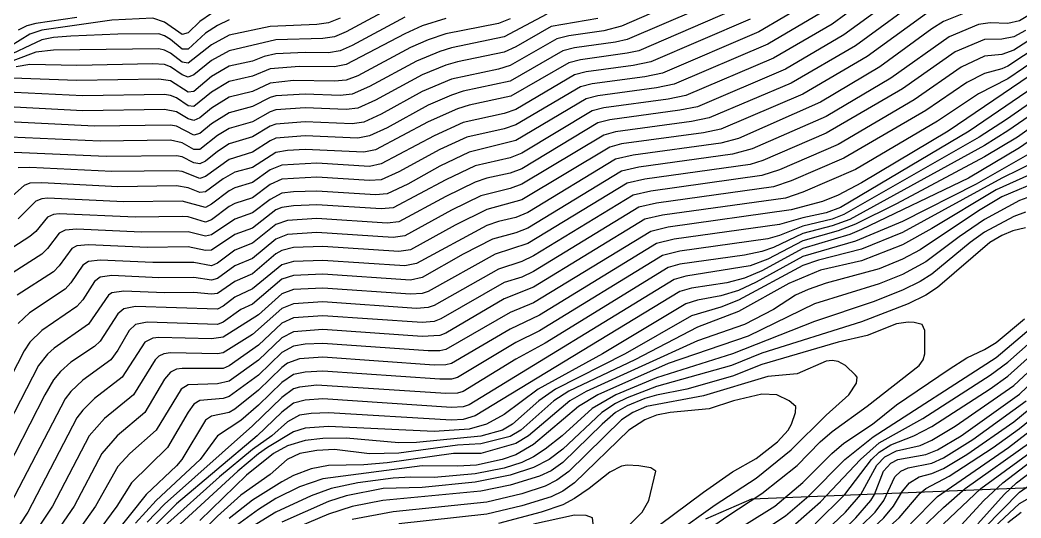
# Model space of a CAD drawing. Header units: metres. Extents: x 243346 to 243928, y 280875 to 281308.
# Drawn here: x 243541.1 to 243797.5, y 281030.8 to 281158.3 of the extents above; entities that cross this region are included whole.
import ezdxf

# ---------------------------------------------------------------- set-up
doc = ezdxf.new("R2010")
doc.units = ezdxf.units.M
for name, color, linetype in [('CONTOURS_1M', 3, 'Continuous'), ('CONTOURS_5M_INDEX', 4, 'Continuous'), ('SITE_BOUNDARY', 6, 'Continuous')]:
    doc.layers.add(name, color=color, linetype=linetype)

msp = doc.modelspace()

# ---------------------------------------------------------------- linework, layer by layer
at = {"layer": 'CONTOURS_1M'}
for points in [[(243770.18, 281172.7, 33), (243749.18, 281157.24, 33), (243734.18, 281148.54, 33), (243711.68, 281138.95, 33), (243707.18, 281138.04, 33), (243690.68, 281135.79, 33), (243687.68, 281135.01, 33), (243669.68, 281124.2, 33), (243666.68, 281122.97, 33), (243657.68, 281120.92, 33), (243650.18, 281117.39, 33), (243636.68, 281110.21, 33), (243633.68, 281109.9, 33), (243617.18, 281110.96, 33), (243611.18, 281110.74, 33), (243608.18, 281110.28, 33), (243606.68, 281109.65, 33), (243600.68, 281105, 33), (243596.18, 281103.34, 33), (243590.18, 281099.33, 33), (243588.68, 281099.3, 33), (243584.18, 281100.19, 33), (243573.68, 281100.06, 33), (243558.68, 281100.76, 33), (243555.68, 281100.46, 33), (243554.41, 281099.79, 33), (243551.18, 281095.35, 33), (243549.68, 281093.84, 33), (243540.37, 281087.79, 33)], [(243722.18, 281168.49, 27), (243695.18, 281156.71, 27), (243690.68, 281155.5, 27), (243681.68, 281154.23, 27), (243678.68, 281153.51, 27), (243666.68, 281146.63, 27), (243663.68, 281145.71, 27), (243651.68, 281143.18, 27), (243644.18, 281139.96, 27), (243633.68, 281134.22, 27), (243629.18, 281132.16, 27), (243626.18, 281131.71, 27), (243614.18, 281132.22, 27), (243606.68, 281131.64, 27), (243605.18, 281131.11, 27), (243600.68, 281128.34, 27), (243594.68, 281126.55, 27), (243591.68, 281124.66, 27), (243588.68, 281122.14, 27), (243587.18, 281121.42, 27), (243585.68, 281121.74, 27), (243582.68, 281123.23, 27), (243581.18, 281123.55, 27), (243563.18, 281123.36, 27), (243537.68, 281124.44, 27)], [(243771.68, 281168.79, 34), (243752.18, 281154.47, 34), (243737.18, 281145.68, 34), (243714.68, 281136.07, 34), (243710.18, 281135.17, 34), (243692.18, 281132.71, 34), (243689.18, 281131.93, 34), (243669.68, 281120.21, 34), (243666.68, 281119.06, 34), (243660.68, 281117.83, 34), (243657.68, 281116.77, 34), (243650.18, 281113.11, 34), (243638.18, 281106.63, 34), (243635.18, 281106.26, 34), (243617.18, 281107.42, 34), (243609.68, 281106.98, 34), (243606.68, 281105.9, 34), (243600.68, 281101.11, 34), (243596.18, 281099.34, 34), (243591.68, 281096, 34), (243590.18, 281095.32, 34), (243585.68, 281096.23, 34), (243575.18, 281096.18, 34), (243561.68, 281096.8, 34), (243558.68, 281096.44, 34), (243557.18, 281095.48, 34), (243554.18, 281090.99, 34), (243552.68, 281089.36, 34), (243543.52, 281083.29, 34), (243540.68, 281080.61, 34)], [(243806.18, 281163.66, 38), (243797.18, 281158.07, 38), (243794.18, 281157.41, 38), (243789.68, 281157.58, 38), (243786.68, 281157.18, 38), (243779.18, 281154.02, 38), (243764.18, 281143.4, 38), (243747.68, 281133.61, 38), (243728.69, 281125.29, 38), (243723.68, 281123.91, 38), (243699.68, 281120.64, 38), (243695.18, 281119.59, 38), (243671.18, 281105.02, 38), (243668.18, 281103.79, 38), (243662.18, 281102.17, 38), (243654.68, 281098.3, 38), (243644.18, 281092.33, 38), (243641.18, 281091.71, 38), (243618.68, 281093.19, 38), (243611.18, 281092.85, 38), (243608.18, 281091.92, 38), (243600.68, 281085.54, 38), (243597.68, 281084.12, 38), (243593.18, 281080.92, 38), (243591.68, 281080.34, 38), (243573.68, 281080.95, 38), (243570.68, 281080.34, 38), (243569.11, 281078.79, 38), (243566.18, 281073.76, 38), (243564.38, 281071.29, 38), (243557.18, 281066.03, 38), (243554.18, 281063.17, 38), (243552.68, 281061.27, 38), (243537.6, 281032.29, 38)], [(243723.68, 281164.93, 28), (243696.68, 281153.32, 28), (243693.68, 281152.63, 28), (243683.18, 281151.16, 28), (243680.18, 281150.43, 28), (243666.68, 281142.66, 28), (243654.68, 281140.06, 28), (243651.68, 281139.05, 28), (243645.68, 281136.45, 28), (243635.18, 281130.71, 28), (243630.68, 281128.59, 28), (243627.68, 281128.07, 28), (243614.18, 281128.67, 28), (243606.68, 281128.01, 28), (243605.18, 281127.39, 28), (243600.68, 281124.45, 28), (243594.68, 281122.56, 28), (243588.68, 281118.2, 28), (243587.18, 281117.7, 28), (243582.68, 281119.53, 28), (243581.18, 281119.7, 28), (243564.68, 281119.48, 28), (243543.68, 281120.54, 28), (243540.68, 281120.45, 28)], [(243775.23, 281161.29, 36), (243758.18, 281148.93, 36), (243741.68, 281139.26, 36), (243720.68, 281130.32, 36), (243716.18, 281129.42, 36), (243695.18, 281126.56, 36), (243692.18, 281125.76, 36), (243669.68, 281112.25, 36), (243660.68, 281109.8, 36), (243652.6, 281105.79, 36), (243641.18, 281099.47, 36), (243638.18, 281098.98, 36), (243618.68, 281100.28, 36), (243611.18, 281100.01, 36), (243608.18, 281099.3, 36), (243606.68, 281098.4, 36), (243600.68, 281093.33, 36), (243596.18, 281091.33, 36), (243591.68, 281088.28, 36), (243590.18, 281088.05, 36), (243585.68, 281088.48, 36), (243578.18, 281088.42, 36), (243567.68, 281088.88, 36), (243564.68, 281088.39, 36), (243563.78, 281087.79, 36), (243558.68, 281080.44, 36), (243549.9, 281074.29, 36), (243548.18, 281072.7, 36), (243545.87, 281069.79, 36), (243525.73, 281030.79, 36)], [(243786.68, 281161.51, 37), (243777.68, 281157.92, 37), (243774.68, 281156.03, 37), (243761.38, 281146.29, 37), (243746.18, 281137.24, 37), (243725.18, 281127.96, 37), (243720.68, 281126.78, 37), (243698.18, 281123.71, 37), (243693.68, 281122.67, 37), (243671.18, 281109.02, 37), (243668.18, 281107.73, 37), (243663.68, 281106.72, 37), (243660.68, 281105.64, 37), (243642.68, 281095.9, 37), (243639.68, 281095.34, 37), (243618.68, 281096.74, 37), (243611.18, 281096.43, 37), (243608.18, 281095.63, 37), (243600.68, 281089.43, 37), (243596.18, 281087.29, 37), (243593.18, 281084.98, 37), (243591.68, 281084.21, 37), (243570.68, 281084.92, 37), (243567.68, 281084.36, 37), (243566.18, 281083.05, 37), (243561.68, 281076.02, 37), (243560.18, 281074.7, 37), (243554.18, 281070.68, 37), (243551.52, 281068.29, 37), (243549.68, 281066.13, 37), (243547.45, 281062.29, 37), (243532.07, 281032.29, 37)], [(243743.18, 281162.78, 31), (243730.4, 281155.29, 31), (243705.68, 281144.69, 31), (243701.18, 281143.78, 31), (243687.68, 281141.94, 31), (243684.68, 281141.18, 31), (243668.18, 281131.43, 31), (243665.18, 281130.43, 31), (243655.62, 281128.29, 31), (243648.68, 281125.16, 31), (243638.18, 281119.4, 31), (243633.68, 281117.39, 31), (243630.68, 281117.18, 31), (243617.18, 281118.05, 31), (243608.18, 281117.51, 31), (243605.18, 281116.14, 31), (243600.68, 281112.78, 31), (243596.18, 281111.32, 31), (243594.68, 281110.53, 31), (243590.18, 281107.09, 31), (243588.68, 281106.51, 31), (243584.18, 281107.89, 31), (243582.68, 281108, 31), (243570.68, 281107.82, 31), (243551.18, 281108.67, 31), (243549.68, 281108.48, 31), (243548.18, 281107.78, 31), (243545.18, 281104.15, 31), (243543.68, 281102.83, 31), (243533.18, 281096.13, 31)], [(243726.68, 281162.08, 29), (243699.68, 281150.44, 29), (243696.68, 281149.76, 29), (243684.68, 281148.08, 29), (243681.68, 281147.34, 29), (243666.87, 281138.79, 29), (243656.18, 281136.47, 29), (243653.18, 281135.55, 29), (243645.68, 281132.18, 29), (243632.18, 281125.03, 29), (243629.18, 281124.44, 29), (243614.18, 281125.12, 29), (243609.68, 281124.89, 29), (243606.68, 281124.35, 29), (243600.68, 281120.56, 29), (243596.18, 281119.29, 29), (243593.18, 281117.63, 29), (243588.68, 281114.25, 29), (243587.18, 281114.08, 29), (243584.18, 281115.33, 29), (243581.18, 281115.81, 29), (243566.18, 281115.61, 29), (243546.68, 281116.59, 29), (243543.68, 281116.47, 29), (243542.18, 281115.93, 29), (243537.68, 281111.86, 29)], [(243638.18, 281162.54, 21), (243624.68, 281155.27, 21), (243621.68, 281153.99, 21), (243618.68, 281153.52, 21), (243606.68, 281153.2, 21), (243594.68, 281150.44, 21), (243590.18, 281147.88, 21), (243585.68, 281144.24, 21), (243584.18, 281143.65, 21), (243582.68, 281144.26, 21), (243579.68, 281146.32, 21), (243578.18, 281146.86, 21), (243575.18, 281147.05, 21), (243555.68, 281146.65, 21), (243543.68, 281146.88, 21), (243540.12, 281146.29, 21)], [(243666.68, 281158.57, 24), (243663.68, 281157.42, 24), (243650.18, 281154.76, 24), (243645.68, 281153.19, 24), (243641.18, 281151.25, 24), (243627.68, 281144, 24), (243624.68, 281142.88, 24), (243621.68, 281142.62, 24), (243611.18, 281142.79, 24), (243605.18, 281142.1, 24), (243600.68, 281139.99, 24), (243594.68, 281138.53, 24), (243590.18, 281135.74, 24), (243587.18, 281133.23, 24), (243585.68, 281132.57, 24), (243584.18, 281133.01, 24), (243581.18, 281134.79, 24), (243578.18, 281135.34, 24), (243557.18, 281135.04, 24), (243533.18, 281136.28, 24)], [(243689.18, 281158.66, 26), (243677.18, 281156.6, 26), (243668.18, 281151.39, 26), (243665.18, 281150.02, 26), (243653.18, 281147.59, 26), (243650.18, 281146.7, 26), (243644.18, 281144.21, 26), (243632.18, 281137.73, 26), (243627.68, 281135.73, 26), (243624.68, 281135.35, 26), (243614.18, 281135.77, 26), (243606.68, 281135.25, 26), (243605.18, 281134.78, 26), (243600.68, 281132.22, 26), (243594.68, 281130.54, 26), (243591.68, 281128.72, 26), (243587.18, 281125.15, 26), (243585.68, 281125.17, 26), (243582.68, 281126.86, 26), (243579.68, 281127.52, 26), (243561.68, 281127.24, 26), (243534.68, 281128.43, 26)], [(243590.18, 281159.98, 18), (243587.18, 281157.87, 18), (243584.18, 281155.04, 18), (243582.68, 281154.61, 18), (243578.18, 281157.78, 18), (243575.18, 281158.72, 18), (243564.68, 281158.24, 18), (243546.68, 281155.66, 18), (243543.68, 281154.63, 18), (243536.18, 281150.02, 18)], [(243650.18, 281158.7, 23), (243644.18, 281156.76, 23), (243639.68, 281154.76, 23), (243624.68, 281146.9, 23), (243621.68, 281146.27, 23), (243612.68, 281146.39, 23), (243605.18, 281145.76, 23), (243600.68, 281143.87, 23), (243594.68, 281142.51, 23), (243590.18, 281139.79, 23), (243585.68, 281136.16, 23), (243584.18, 281136.33, 23), (243581.18, 281138.34, 23), (243579.68, 281138.98, 23), (243578.18, 281139.21, 23), (243557.18, 281138.88, 23), (243536.18, 281139.88, 23)], [(243594.68, 281158.34, 19), (243591.68, 281156.92, 19), (243588.68, 281154.92, 19), (243584.18, 281150.84, 19), (243582.68, 281150.81, 19), (243579.68, 281153.29, 19), (243578.18, 281154.25, 19), (243576.68, 281154.72, 19), (243566.18, 281154.7, 19), (243554.18, 281154.19, 19), (243549.68, 281153.82, 19), (243546.68, 281153.22, 19), (243536.18, 281148.26, 19)], [(243746.18, 281160.01, 32), (243732.68, 281152.09, 32), (243708.68, 281141.82, 32), (243704.18, 281140.91, 32), (243689.18, 281138.86, 32), (243686.18, 281138.09, 32), (243668.18, 281127.45, 32), (243656.18, 281124.42, 32), (243648.68, 281120.9, 32), (243640.45, 281116.29, 32), (243635.18, 281113.8, 32), (243632.18, 281113.54, 32), (243617.18, 281114.5, 32), (243611.18, 281114.31, 32), (243608.18, 281113.91, 32), (243605.18, 281112.37, 32), (243600.68, 281108.89, 32), (243596.18, 281107.33, 32), (243590.18, 281103.24, 32), (243588.68, 281102.91, 32), (243584.18, 281104.04, 32), (243572.18, 281103.94, 32), (243555.68, 281104.71, 32), (243552.68, 281104.47, 32), (243551.18, 281103.68, 32), (243548.18, 281099.74, 32), (243546.68, 281098.33, 32), (243537.23, 281092.29, 32)], [(243639.68, 281159.02, 22), (243626.18, 281151.76, 22), (243623.18, 281150.44, 22), (243620.18, 281149.9, 22), (243614.18, 281149.98, 22), (243606.68, 281149.63, 22), (243603.68, 281148.95, 22), (243600.68, 281147.75, 22), (243594.68, 281146.49, 22), (243590.18, 281143.85, 22), (243585.68, 281140, 22), (243584.18, 281139.79, 22), (243579.68, 281142.7, 22), (243576.68, 281143.15, 22), (243555.68, 281142.76, 22), (243539.18, 281143.39, 22)], [(243555.68, 281158.92, 17), (243545.18, 281157.36, 17), (243542.87, 281156.79, 17), (243540.68, 281155.73, 17)], [(243798.68, 281155.6, 39), (243795.68, 281153.97, 39), (243792.68, 281153.39, 39), (243788.18, 281153.26, 39), (243780.68, 281150.12, 39), (243767.18, 281140.64, 39), (243747.68, 281129.29, 39), (243731.38, 281122.29, 39), (243728.18, 281121.32, 39), (243701.18, 281117.57, 39), (243696.68, 281116.51, 39), (243671.18, 281101.03, 39), (243662.84, 281098.29, 39), (243645.68, 281088.76, 39), (243644.18, 281088.26, 39), (243641.18, 281088.09, 39), (243618.68, 281089.64, 39), (243611.18, 281089.25, 39), (243608.18, 281088.17, 39), (243602.18, 281082.76, 39), (243593.18, 281077.09, 39), (243590.18, 281076.67, 39), (243576.68, 281076.99, 39), (243575.18, 281076.83, 39), (243573.11, 281075.79, 39), (243567.3, 281066.79, 39), (243560.18, 281061.34, 39), (243557.18, 281058.39, 39), (243555.68, 281056.4, 39), (243543.12, 281032.29, 39), (243537.2, 281023.29, 39)], [(243806.18, 281154.39, 41), (243794.18, 281146.46, 41), (243792.68, 281145.79, 41), (243788.18, 281144.62, 41), (243783.68, 281142.33, 41), (243773.18, 281135.12, 41), (243752.18, 281122.87, 41), (243738.68, 281117.07, 41), (243734.18, 281115.58, 41), (243704.18, 281111.42, 41), (243699.68, 281110.34, 41), (243672.68, 281093.85, 41), (243669.68, 281092.48, 41), (243665.18, 281091.06, 41), (243648.95, 281081.79, 41), (243647.18, 281081.06, 41), (243644.18, 281080.81, 41), (243618.68, 281082.55, 41), (243611.18, 281082.04, 41), (243608.18, 281080.67, 41), (243602.18, 281075.06, 41), (243594.68, 281069.77, 41), (243593.18, 281069.05, 41), (243582.68, 281069.05, 41), (243581.18, 281068.84, 41), (243579.68, 281068.12, 41), (243578.18, 281066.28, 41), (243573.11, 281057.79, 41), (243566.03, 281051.79, 41), (243562.12, 281047.29, 41), (243554.99, 281033.79, 41), (243548.73, 281024.79, 41)], [(243806.18, 281151.4, 42), (243794.18, 281143.21, 42), (243786.68, 281139.4, 42), (243776.18, 281132.37, 42), (243755.18, 281120.01, 42), (243741.68, 281114.18, 42), (243737.18, 281112.71, 42), (243705.68, 281108.34, 42), (243701.18, 281107.25, 42), (243672.68, 281089.84, 42), (243665.18, 281086.85, 42), (243650.18, 281078.09, 42), (243648.68, 281077.47, 42), (243644.18, 281077.24, 42), (243618.68, 281079.01, 42), (243611.18, 281078.44, 42), (243608.18, 281076.91, 42), (243602.18, 281071.2, 42), (243594.68, 281065.85, 42), (243591.68, 281065.1, 42), (243584.18, 281064.84, 42), (243582.43, 281063.79, 42), (243576.01, 281053.29, 42), (243569.27, 281047.29, 42), (243566.18, 281043.95, 42), (243560.47, 281033.79, 42), (243554.09, 281024.79, 42)], [(243809.18, 281150.36, 43), (243778.9, 281129.79, 43), (243756.68, 281116.61, 43), (243750.68, 281113.44, 43), (243746.68, 281111.79, 43), (243738.68, 281109.64, 43), (243707.18, 281105.27, 43), (243702.68, 281104.17, 43), (243672.68, 281085.84, 43), (243666.68, 281083.41, 43), (243650.18, 281073.89, 43), (243648.68, 281073.58, 43), (243645.68, 281073.59, 43), (243618.68, 281075.46, 43), (243614.18, 281075.28, 43), (243611.18, 281074.81, 43), (243608.18, 281073.11, 43), (243602.18, 281067.35, 43), (243594.68, 281061.84, 43), (243593.18, 281061.36, 43), (243587.18, 281060.85, 43), (243585.68, 281059.9, 43), (243584.18, 281057.84, 43), (243578.91, 281048.79, 43), (243569.7, 281039.79, 43), (243565.93, 281033.79, 43), (243560.42, 281026.29, 43)], [(243804.68, 281143.76, 44), (243784.24, 281129.79, 44), (243751.34, 281110.29, 44), (243747.68, 281108.88, 44), (243741.68, 281107.66, 44), (243735.68, 281105.95, 44), (243708.68, 281102.19, 44), (243704.18, 281101.08, 44), (243674.18, 281082.69, 44), (243666.68, 281079.16, 44), (243651.68, 281070.3, 44), (243650.18, 281069.95, 44), (243647.18, 281069.94, 44), (243618.68, 281071.92, 44), (243612.68, 281071.51, 44), (243609.68, 281070.44, 44), (243608.18, 281069.3, 44), (243602.18, 281063.49, 44), (243596.18, 281058.65, 44), (243594.68, 281057.76, 44), (243590.18, 281056.83, 44), (243588.68, 281055.8, 44), (243582.6, 281045.79, 44), (243581.18, 281044.1, 44), (243573.41, 281036.79, 44), (243565.08, 281026.29, 44)], [(243806.18, 281138.16, 46), (243794.18, 281129.88, 46), (243788.18, 281126.16, 46), (243753.68, 281107.22, 46), (243749.18, 281105.57, 46), (243741.68, 281103.61, 46), (243734.18, 281100.02, 46), (243731.18, 281098.98, 46), (243726.68, 281098.09, 46), (243710.18, 281095.81, 46), (243707.18, 281094.91, 46), (243675.68, 281075.57, 46), (243668.18, 281071.45, 46), (243654.68, 281063.16, 46), (243653.18, 281062.73, 46), (243650.18, 281062.65, 46), (243617.18, 281064.8, 46), (243612.68, 281064.31, 46), (243611.18, 281063.83, 46), (243608.18, 281061.66, 46), (243600.68, 281054.38, 46), (243578.18, 281034.32, 46), (243573.68, 281029.68, 46)], [(243806.18, 281135.11, 47), (243796.64, 281128.29, 47), (243788.18, 281123.23, 47), (243765.68, 281111.23, 47), (243755.18, 281105.97, 47), (243750.68, 281104.29, 47), (243741.68, 281101.73, 47), (243732.68, 281097.01, 47), (243728.18, 281095.32, 47), (243711.68, 281092.73, 47), (243708.68, 281091.82, 47), (243656.18, 281059.75, 47), (243654.68, 281059.24, 47), (243651.68, 281059.07, 47), (243618.68, 281061.28, 47), (243614.18, 281060.97, 47), (243611.18, 281060.16, 47), (243608.18, 281057.84, 47), (243601.86, 281051.79, 47), (243581.18, 281034.36, 47), (243574.68, 281027.79, 47)], [(243807.68, 281132.82, 48), (243797.18, 281125.56, 48), (243784.13, 281117.79, 48), (243756.68, 281104.61, 48), (243753.68, 281103.35, 48), (243741.68, 281099.81, 48), (243731.18, 281094.06, 48), (243726.68, 281092.15, 48), (243722.18, 281090.98, 48), (243713.18, 281089.65, 48), (243710.18, 281088.73, 48), (243657.68, 281056.9, 48), (243654.68, 281056.02, 48), (243651.68, 281055.85, 48), (243620.18, 281057.69, 48), (243615.68, 281057.55, 48), (243612.68, 281057.08, 48), (243609.68, 281055.39, 48), (243605.64, 281051.79, 48), (243600.68, 281048.31, 48), (243592.22, 281041.29, 48), (243578.18, 281028.7, 48)], [(243799.18, 281123.79, 49), (243786.07, 281116.29, 49), (243767.18, 281106.73, 49), (243755.18, 281101.68, 49), (243741.68, 281097.75, 49), (243729.68, 281091.14, 49), (243725.18, 281089.05, 49), (243720.68, 281087.62, 49), (243714.68, 281086.58, 49), (243711.68, 281085.65, 49), (243690.38, 281072.79, 49), (243673.88, 281063.79, 49), (243665.18, 281057.23, 49), (243660.66, 281054.79, 49), (243656.18, 281053.53, 49), (243647.18, 281052.91, 49), (243620.18, 281054.19, 49), (243614.18, 281053.8, 49), (243611.18, 281052.8, 49), (243604.55, 281048.79, 49), (243602.18, 281047.19, 49), (243596.95, 281042.79, 49), (243578.95, 281026.29, 49)], [(243803.18, 281120.21, 51), (243791.21, 281114.79, 51), (243774.68, 281104.86, 51), (243767.18, 281100.76, 51), (243756.68, 281096.64, 51), (243746.18, 281094.25, 51), (243738.1, 281090.79, 51), (243725.18, 281083.67, 51), (243714.68, 281079.65, 51), (243698.66, 281071.29, 51), (243681.68, 281063.26, 51), (243677.87, 281060.79, 51), (243669.43, 281053.29, 51), (243666.68, 281051.64, 51), (243659.18, 281049.72, 51), (243653.18, 281049.39, 51), (243638.18, 281047.35, 51), (243630.68, 281047.2, 51), (243621.68, 281048.3, 51), (243617.18, 281048.03, 51), (243612.83, 281047.29, 51), (243609.56, 281045.79, 51), (243605.18, 281041.87, 51), (243597.68, 281036.62, 51), (243591.68, 281031.25, 51), (243582.38, 281021.79, 51)], [(243803.18, 281117.45, 52), (243792.68, 281113.03, 52), (243786.68, 281109.43, 52), (243771.68, 281099.48, 52), (243767.18, 281097.05, 52), (243761.18, 281094.61, 52), (243747.68, 281090.94, 52), (243743.02, 281089.29, 52), (243739.74, 281087.79, 52), (243734.18, 281084.15, 52), (243726.74, 281080.29, 52), (243714.68, 281076.16, 52), (243686.18, 281063.18, 52), (243681.98, 281060.79, 52), (243671.35, 281051.79, 52), (243668.18, 281049.82, 52), (243659.18, 281047.32, 52), (243652.14, 281047.29, 52), (243635.18, 281044.92, 52), (243629.18, 281044.39, 52), (243620.18, 281044.19, 52), (243615.68, 281043.37, 52), (243611.18, 281041.65, 52), (243608.18, 281039.99, 52), (243600.68, 281035.3, 52), (243594.68, 281030.61, 52)], [(243804.68, 281114.82, 53), (243797.18, 281112.08, 53), (243788.18, 281107.19, 53), (243781.72, 281102.79, 53), (243773.18, 281096.38, 53), (243767.18, 281093.09, 53), (243761.18, 281090.74, 53), (243744.68, 281085.59, 53), (243727.66, 281077.29, 53), (243707.18, 281070.3, 53), (243689.18, 281062.32, 53), (243684.23, 281059.29, 53), (243672.68, 281049.61, 53), (243668.18, 281046.98, 53), (243664.65, 281045.79, 53), (243658.06, 281044.29, 53), (243653.18, 281044.01, 53), (243644.18, 281044.09, 53), (243618.68, 281040.76, 53), (243612.68, 281038.75, 53), (243606.68, 281035.76, 53), (243602.18, 281032.95, 53), (243594.68, 281027.45, 53)], [(243798.68, 281109.08, 54), (243795.68, 281108.01, 54), (243788.18, 281103.95, 54), (243784.52, 281101.29, 54), (243774.68, 281093.18, 54), (243771.68, 281091.29, 54), (243767.18, 281089.09, 54), (243759.68, 281086.12, 54), (243744.68, 281081.09, 54), (243723.68, 281072.82, 54), (243704.18, 281066.69, 54), (243693.77, 281062.29, 54), (243687.68, 281058.77, 54), (243679.98, 281051.79, 54), (243675.68, 281048.37, 54), (243672.68, 281046.43, 54), (243669.68, 281044.98, 54), (243665.18, 281043.54, 54), (243657.68, 281042.06, 54), (243647.18, 281041.12, 54), (243641.18, 281041.26, 54), (243636.68, 281040.98, 54), (243627.68, 281039.78, 54), (243620.85, 281038.29, 54), (243615.68, 281036.45, 54), (243606.68, 281032.28, 54), (243600.68, 281028.62, 54)], [(243708.68, 281021.77, 56), (243722.18, 281031.17, 56), (243731.18, 281037.02, 56), (243740.18, 281044.17, 56), (243746.14, 281050.29, 56), (243749.18, 281052.94, 56), (243758.18, 281059.39, 56), (243771.46, 281069.79, 56), (243772.46, 281071.29, 56), (243772.88, 281072.79, 56), (243772.9, 281078.79, 56), (243772.23, 281080.29, 56), (243770.18, 281080.87, 56), (243768.68, 281080.94, 56), (243765.68, 281080.49, 56), (243758.18, 281077.51, 56), (243750.68, 281075.79, 56), (243731.18, 281070.08, 56), (243723.68, 281067.08, 56), (243711.96, 281063.79, 56), (243704.18, 281062.24, 56), (243701.18, 281061.34, 56), (243696.68, 281059.53, 56), (243693.71, 281057.79, 56), (243690.24, 281054.79, 56), (243680.18, 281044.98, 56), (243677.18, 281042.88, 56), (243674.18, 281041.45, 56), (243666.68, 281039.17, 56), (243659.18, 281037.62, 56), (243634.06, 281035.29, 56), (243626.18, 281033.72, 56), (243620.18, 281031.71, 56), (243606.68, 281026.02, 56)], [(243713.18, 281015.48, 54), (243737.18, 281031.34, 54), (243743.18, 281036.46, 54), (243752.46, 281045.79, 54), (243759.68, 281051.53, 54), (243791.18, 281071.89, 54), (243800.18, 281079.5, 54)], [(243739.8, 281029.29, 53), (243746.18, 281034.9, 53), (243756.42, 281045.79, 53), (243761.18, 281050, 53), (243772.4, 281056.29, 53), (243789.68, 281067.36, 53), (243794.18, 281070.69, 53), (243800.18, 281075.96, 53)], [(243744.79, 281029.29, 52), (243752.41, 281036.79, 52), (243759.29, 281045.79, 52), (243761.18, 281047.64, 52), (243764.18, 281049.48, 52), (243770.09, 281051.79, 52), (243774.68, 281054.23, 52), (243789.68, 281063.86, 52), (243794.18, 281067.12, 52), (243801.68, 281073.81, 52)], [(243708.68, 281026.64, 57), (243719.18, 281034.17, 57), (243729.68, 281040.96, 57), (243738.68, 281048.23, 57), (243747.68, 281057.11, 57), (243753.48, 281062.29, 57), (243755.43, 281065.29, 57), (243755.56, 281066.79, 57), (243755.18, 281067.34, 57), (243752.58, 281069.79, 57), (243750.68, 281070.82, 57), (243749.18, 281071.14, 57), (243747.68, 281070.96, 57), (243740.18, 281067.66, 57), (243732.68, 281066.98, 57), (243716.18, 281062.07, 57), (243701.65, 281059.29, 57), (243698.15, 281057.79, 57), (243695.18, 281055.87, 57), (243681.68, 281042.64, 57), (243678.68, 281040.42, 57), (243675.68, 281038.92, 57), (243669.68, 281036.94, 57), (243660.68, 281034.83, 57), (243636.68, 281032.35, 57), (243626.18, 281030.36, 57)], [(243747.68, 281027.58, 51), (243752.56, 281032.29, 51), (243756.5, 281036.79, 51), (243760.58, 281044.29, 51), (243762.68, 281046.47, 51), (243765.68, 281047.99, 51), (243771.68, 281049.36, 51), (243774.68, 281050.71, 51), (243780.68, 281054.32, 51), (243795.68, 281064.7, 51), (243803.18, 281071.62, 51)], [(243701.18, 281026.17, 58), (243716.18, 281037.42, 58), (243723.68, 281042.61, 58), (243729.68, 281046.01, 58), (243735.21, 281050.29, 58), (243737.94, 281053.29, 58), (243738.75, 281054.79, 58), (243739.75, 281057.79, 58), (243739.83, 281059.29, 58), (243738.15, 281060.79, 58), (243734.97, 281062.29, 58), (243731.18, 281062.52, 58), (243723.93, 281060.79, 58), (243717.68, 281058.69, 58), (243707.71, 281057.79, 58), (243704.18, 281057.06, 58), (243701.18, 281055.88, 58), (243697.11, 281053.29, 58), (243683.19, 281039.79, 58), (243680.18, 281037.65, 58), (243677.18, 281036.21, 58), (243669.68, 281033.85, 58), (243660.68, 281031.72, 58), (243638.18, 281029.27, 58)], [(243746.18, 281015.63, 48), (243762.39, 281030.79, 48), (243764.89, 281033.79, 48), (243767.18, 281037.65, 48), (243768.97, 281039.79, 48), (243771.5, 281041.29, 48), (243774.68, 281042.16, 48), (243777.68, 281043.41, 48), (243783.68, 281047.07, 48), (243795.68, 281055.38, 48), (243804.11, 281062.29, 48)], [(243749.18, 281021.54, 49), (243760.22, 281032.29, 49), (243762.41, 281035.29, 49), (243765.2, 281041.29, 49), (243766.78, 281042.79, 49), (243768.68, 281043.61, 49), (243774.68, 281044.81, 49), (243777.68, 281046.17, 49), (243785.18, 281050.83, 49), (243798.89, 281060.79, 49)], [(243758.18, 281023.53, 47), (243766.35, 281030.79, 47), (243771.68, 281037.1, 47), (243773.18, 281038.32, 47), (243779.18, 281041.47, 47), (243790.43, 281048.79, 47), (243797.18, 281053.65, 47), (243806.18, 281061, 47)], [(243769.22, 281029.29, 46), (243776.18, 281036.31, 46), (243794.35, 281048.79, 46), (243807.89, 281059.29, 46)], [(243777.7, 281029.29, 44), (243787.25, 281038.29, 44), (243806.18, 281052.19, 44)], [(243782.18, 281028.95, 43), (243788.03, 281035.29, 43), (243792.92, 281039.79, 43), (243800.18, 281045.29, 43)], [(243693.68, 281025.45, 59), (243700.46, 281032.29, 59), (243702.17, 281035.29, 59), (243704.02, 281042.79, 59), (243702.68, 281043.58, 59), (243699.68, 281044.14, 59), (243696.68, 281044.28, 59), (243695.18, 281044.01, 59), (243692.18, 281042.51, 59), (243686.94, 281038.29, 59), (243683.18, 281035.73, 59), (243680.18, 281034.16, 59), (243674.66, 281032.29, 59), (243663.68, 281029.32, 59)], [(243786.51, 281029.29, 42), (243793.2, 281036.79, 42), (243796.37, 281039.79, 42), (243800.32, 281042.79, 42)], [(243774.68, 281014.49, 41), (243797.18, 281037.37, 41), (243802.82, 281041.29, 41)], [(243794.18, 281029.6, 39), (243797.63, 281032.29, 39)]]:
    msp.add_polyline3d(points, dxfattribs=at)
at = {"layer": 'CONTOURS_5M_INDEX'}
for points in [[(243773.18, 281164.87, 35), (243755.18, 281151.7, 35), (243738.68, 281142.13, 35), (243717.68, 281133.2, 35), (243713.18, 281132.3, 35), (243693.68, 281129.64, 35), (243690.68, 281128.84, 35), (243669.68, 281116.23, 35), (243666.68, 281115.16, 35), (243659.18, 281113.29, 35), (243651.68, 281109.6, 35), (243639.68, 281103.04, 35), (243636.68, 281102.62, 35), (243617.18, 281103.87, 35), (243609.68, 281103.38, 35), (243606.68, 281102.15, 35), (243600.68, 281097.22, 35), (243596.18, 281095.34, 35), (243591.68, 281092.08, 35), (243590.18, 281091.65, 35), (243585.68, 281092.36, 35), (243576.68, 281092.3, 35), (243564.68, 281092.84, 35), (243561.68, 281092.44, 35), (243560.18, 281091.35, 35), (243557.18, 281086.66, 35), (243555.68, 281084.89, 35), (243546.68, 281078.78, 35), (243543.68, 281075.81, 35), (243542.18, 281073.57, 35), (243520.2, 281030.79, 35)], [(243676.05, 281159.79, 25), (243665.18, 281153.95, 25), (243651.68, 281151.18, 25), (243648.68, 281150.23, 25), (243642.68, 281147.74, 25), (243630.68, 281141.24, 25), (243626.18, 281139.31, 25), (243623.18, 281138.98, 25), (243614.18, 281139.32, 25), (243606.68, 281138.85, 25), (243605.18, 281138.44, 25), (243600.68, 281136.11, 25), (243594.68, 281134.53, 25), (243590.18, 281131.7, 25), (243587.18, 281129.19, 25), (243585.68, 281128.79, 25), (243581.18, 281131.12, 25), (243579.68, 281131.39, 25), (243560.18, 281131.12, 25), (243534.68, 281132.4, 25)], [(243623.18, 281158.78, 20), (243620.18, 281157.54, 20), (243617.18, 281157.13, 20), (243605.18, 281156.6, 20), (243594.68, 281154.39, 20), (243590.18, 281151.91, 20), (243584.18, 281147.25, 20), (243582.68, 281147.53, 20), (243579.68, 281149.78, 20), (243578.18, 281150.57, 20), (243576.68, 281150.89, 20), (243549.68, 281150.54, 20), (243545.18, 281150.02, 20), (243534.68, 281146.15, 20)], [(243728.18, 281158.51, 30), (243702.68, 281147.57, 30), (243698.18, 281146.66, 30), (243686.18, 281145.01, 30), (243683.18, 281144.26, 30), (243668.18, 281135.41, 30), (243665.18, 281134.34, 30), (243654.68, 281132.04, 30), (243647.18, 281128.67, 30), (243633.68, 281121.47, 30), (243630.68, 281120.81, 30), (243617.18, 281121.6, 30), (243608.18, 281121.11, 30), (243605.18, 281119.89, 30), (243600.68, 281116.67, 30), (243596.18, 281115.31, 30), (243594.68, 281114.55, 30), (243590.18, 281111.13, 30), (243588.68, 281110.32, 30), (243582.68, 281111.88, 30), (243567.68, 281111.73, 30), (243548.18, 281112.63, 30), (243546.68, 281112.46, 30), (243545.18, 281111.87, 30), (243540.68, 281107.35, 30)], [(243807.68, 281158.25, 40), (243795.68, 281150.58, 40), (243792.68, 281149.48, 40), (243788.18, 281148.99, 40), (243782.18, 281146.22, 40), (243770.18, 281137.88, 40), (243750.68, 281126.43, 40), (243735.68, 281119.95, 40), (243731.18, 281118.45, 40), (243702.68, 281114.49, 40), (243698.18, 281113.42, 40), (243672.68, 281097.86, 40), (243669.68, 281096.41, 40), (243663.68, 281094.52, 40), (243647.18, 281085.2, 40), (243645.68, 281084.65, 40), (243642.68, 281084.45, 40), (243618.68, 281086.1, 40), (243611.18, 281085.64, 40), (243608.18, 281084.42, 40), (243600.68, 281077.78, 40), (243593.18, 281073.1, 40), (243591.68, 281072.83, 40), (243579.68, 281073.03, 40), (243577.97, 281072.79, 40), (243576.68, 281072.19, 40), (243575.77, 281071.29, 40), (243570.21, 281062.29, 40), (243562.79, 281056.29, 40), (243558.86, 281051.79, 40), (243549.47, 281033.79, 40), (243543.37, 281024.79, 40)], [(243810.68, 281144.51, 45), (243793.8, 281132.79, 45), (243786.81, 281128.29, 45), (243752.18, 281108.48, 45), (243749.18, 281107.29, 45), (243741.68, 281105.53, 45), (243735.68, 281103.11, 45), (243732.68, 281102.28, 45), (243710.18, 281099.12, 45), (243705.68, 281097.99, 45), (243674.18, 281078.68, 45), (243668.18, 281075.74, 45), (243653.18, 281066.72, 45), (243651.68, 281066.34, 45), (243648.68, 281066.3, 45), (243618.68, 281068.37, 45), (243614.18, 281068.13, 45), (243611.18, 281067.49, 45), (243608.18, 281065.48, 45), (243602.18, 281059.62, 45), (243597.68, 281055.77, 45), (243591.74, 281051.79, 45), (243587.25, 281045.79, 45), (243575.97, 281035.29, 45), (243570.68, 281029.47, 45)], [(243801.68, 281122.21, 50), (243792.68, 281117.79, 50), (243767.18, 281103.86, 50), (243756.68, 281099.61, 50), (243745.66, 281096.79, 50), (243741.68, 281095.41, 50), (243725.18, 281086.59, 50), (243720.68, 281084.79, 50), (243713.18, 281082.57, 50), (243696.16, 281072.79, 50), (243678.27, 281063.79, 50), (243674, 281060.79, 50), (243667.3, 281054.79, 50), (243664.73, 281053.29, 50), (243659.18, 281051.74, 50), (243642.68, 281050.07, 50), (243638.18, 281050.02, 50), (243624.68, 281051.17, 50), (243618.68, 281051.12, 50), (243614.18, 281050.61, 50), (243609.68, 281049.21, 50), (243606.05, 281047.29, 50), (243599.18, 281041.76, 50), (243587.18, 281030.13, 50)], [(243798.68, 281105.03, 55), (243795.44, 281104.29, 55), (243792.68, 281103.1, 55), (243789.59, 281101.29, 55), (243776.18, 281089.82, 55), (243773.18, 281087.85, 55), (243768.68, 281085.61, 55), (243756.68, 281081.03, 55), (243731.18, 281072.95, 55), (243723.37, 281069.79, 55), (243704.18, 281064.41, 55), (243696.68, 281061.58, 55), (243693.68, 281060.12, 55), (243690.17, 281057.79, 55), (243680.18, 281048.4, 55), (243676.69, 281045.79, 55), (243672.68, 281043.69, 55), (243666.68, 281041.76, 55), (243657.68, 281039.97, 55), (243644.18, 281038.55, 55), (243634.18, 281038.29, 55), (243624.68, 281036.46, 55), (243620.18, 281034.99, 55), (243608.18, 281029.7, 55)], [(243720.68, 281025.16, 55), (243734.52, 281033.79, 55), (243741.68, 281039.83, 55), (243749.1, 281047.29, 55), (243752.18, 281049.97, 55), (243759.52, 281054.79, 55), (243765.68, 281059.71, 55), (243779.18, 281068.85, 55), (243783.68, 281071.76, 55), (243788.18, 281073.88, 55), (243791.18, 281075.71, 55), (243798.47, 281081.79, 55)], [(243749.18, 281024.92, 50), (243755.26, 281030.79, 50), (243759.12, 281035.29, 50), (243760.04, 281036.79, 50), (243762.32, 281042.79, 50), (243764.18, 281044.84, 50), (243766.03, 281045.79, 50), (243773.18, 281046.99, 50), (243776.18, 281048.25, 50), (243782.18, 281051.8, 50), (243797.18, 281062.45, 50), (243806.18, 281071.06, 50)], [(243771.82, 281027.79, 45), (243777.68, 281033.45, 45), (243783.25, 281038.29, 45), (243800.03, 281050.29, 45)], [(243786.77, 281024.79, 40), (243797.18, 281034.5, 40), (243819.66, 281047.29, 40)], [(243687.92, 281029.29, 60), (243687.79, 281030.79, 60), (243686.18, 281031.45, 60), (243683.18, 281031.47, 60), (243672.68, 281029.21, 60)]]:
    msp.add_polyline3d(points, dxfattribs=at)
at = {"layer": 'SITE_BOUNDARY'}
msp.add_polyline3d([(243716.77, 281030.58, 0), (243728.57, 281035.67, 0), (243821.35, 281039.45, 0)], dxfattribs=at)

doc.saveas('drawing.dxf')
